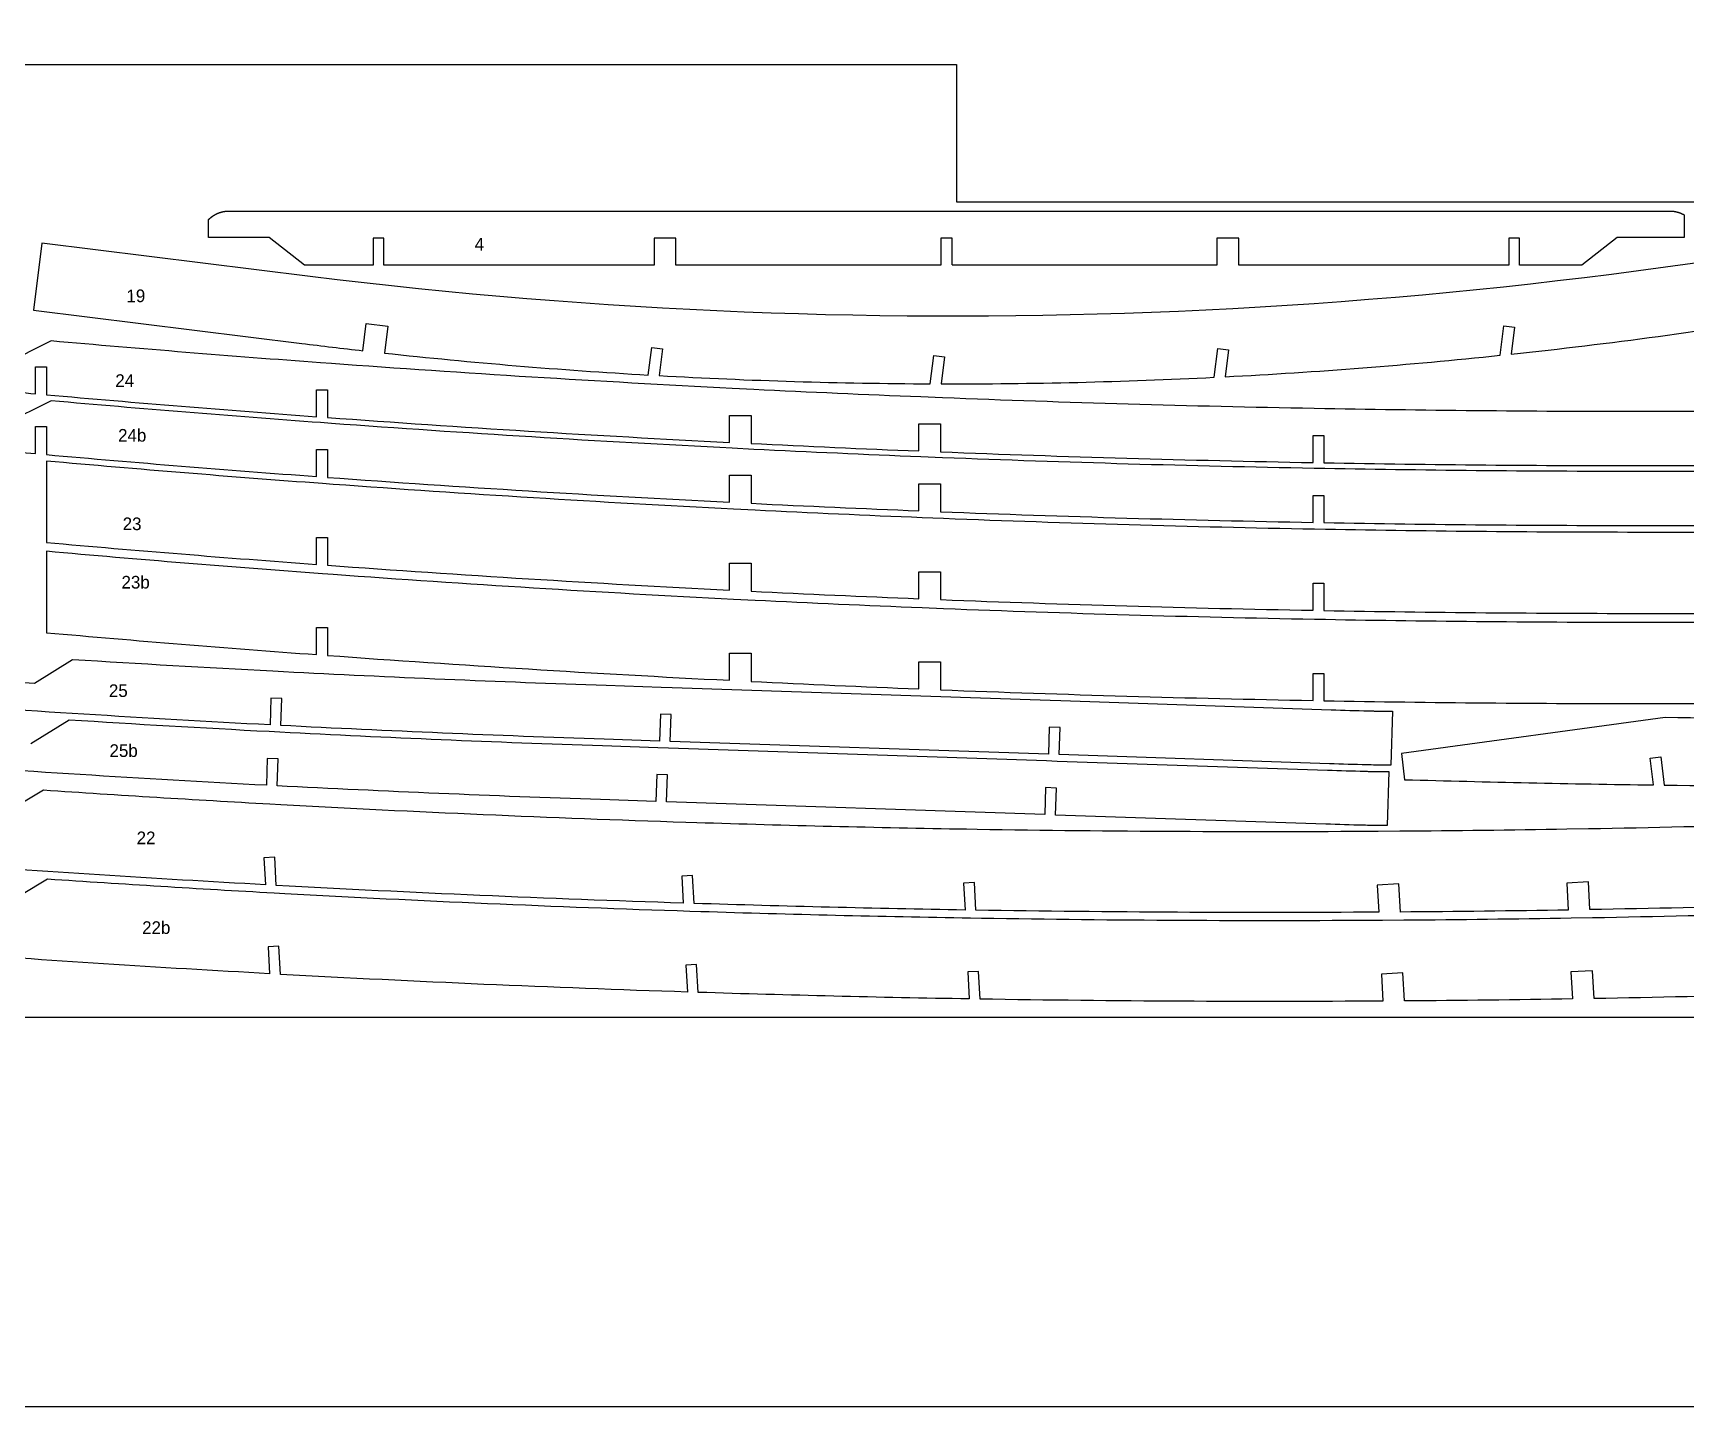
# Model space of a CAD drawing. Header units: inches. Extents: x -955 to -701, y -2062 to -1714.
# Drawn here: x -899.6 to -838.4, y -2061.6 to -2010.8 of the extents above; entities that cross this region are included whole.
import ezdxf

# ---------------------------------------------------------------- set-up
doc = ezdxf.new("R2010")
doc.units = ezdxf.units.IN
doc.header["$LTSCALE"] = 0.1
doc.header["$MEASUREMENT"] = 0
doc.layers.add('cockpit', color=1, linetype='Continuous', lineweight=20)
doc.layers.add('pic', color=1, linetype='Continuous')

msp = doc.modelspace()

# ---------------------------------------------------------------- linework, layer by layer
at = {"color": 7, "linetype": 'Continuous', "lineweight": 25}
for points in [[(-825.30248, -2017.01763, -0.08387157), (-889.35249, -2019.80213), (-899.28172, -2018.56551), (-899.59069, -2021.04634), (-889.66146, -2022.28296, 0.00291711), (-887.40265, -2022.55091), (-887.27771, -2021.54768), (-886.48384, -2021.64655), (-886.60743, -2022.63888, 0.01257078), (-876.84044, -2023.45133), (-876.71353, -2022.43233), (-876.3166, -2022.48177), (-876.44019, -2023.4741, 0.01288321), (-866.40049, -2023.77569), (-866.27091, -2022.73522), (-865.87398, -2022.78466), (-865.99757, -2023.77699, 0.01296759), (-855.89043, -2023.53705), (-855.75812, -2022.4747), (-855.36118, -2022.52413), (-855.48477, -2023.51647, 0.01309234), (-845.30854, -2022.72177), (-845.17343, -2021.63688), (-844.77649, -2021.68631), (-844.90008, -2022.67865, 0.01406287), (-834.03529, -2021.21012)], [(-778.0014, -2021.60549, -0.0151774), (-789.57698, -2023.37936), (-789.97288, -2023.42736, -0.01288321), (-799.87028, -2024.35922), (-800.26618, -2024.38581), (-800.26618, -2024.38581, -0.01257078), (-809.95823, -2024.78256), (-810.75002, -2024.79343, -0.00291711), (-813.00129, -2024.80656), (-823.00723, -2024.80656), (-823.40723, -2024.80656), (-837.40723, -2024.80656), (-837.80723, -2024.80656), (-839.85169, -2024.80656, -0.0044687), (-851.79842, -2024.69979), (-852.19723, -2024.69254, -0.00514568), (-865.9486, -2024.2969), (-866.74621, -2024.26526, -0.0023172), (-872.93518, -2023.9873), (-873.73279, -2023.94729, -0.00556024), (-888.56969, -2023.02872), (-888.9685, -2022.99946, -0.00374147), (-898.93867, -2022.18977), (-900.68143, -2023.06115)], [(-902.28591, -2023.89297, 0.00103745), (-899.51547, -2024.14631), (-899.51547, -2023.14631), (-899.11547, -2023.14631), (-899.11547, -2024.18193, 0.00374147), (-889.11547, -2024.99405), (-889.11547, -2023.99405), (-888.71547, -2023.99405), (-888.71547, -2025.0234, 0.00556024), (-873.83417, -2025.94472), (-873.83417, -2024.94472), (-873.03417, -2024.94472), (-873.03417, -2025.98485, 0.0023172), (-866.82669, -2026.26364), (-866.82669, -2025.26364), (-866.02669, -2025.26364), (-866.02669, -2026.29538, 0.00514568), (-852.23417, -2026.6922), (-852.23417, -2025.6922), (-851.83417, -2025.6922), (-851.83417, -2026.69947, 0.0044687), (-839.85169, -2026.80656), (-837.80723, -2026.80656)], [(-778.0014, -2023.82131, -0.0151774), (-789.57698, -2025.59518), (-789.97288, -2025.64318, -0.01288321), (-799.87028, -2026.57504), (-800.26618, -2026.60164), (-800.26618, -2026.60164, -0.01257078), (-809.95823, -2026.99839), (-810.75002, -2027.00925, -0.00291711), (-813.00129, -2027.02239), (-823.00723, -2027.02239), (-823.40723, -2027.02239), (-837.40723, -2027.02239), (-837.80723, -2027.02239), (-839.85169, -2027.02239, -0.0044687), (-851.79842, -2026.91561), (-852.19723, -2026.90836, -0.00514568), (-865.9486, -2026.51273), (-866.74621, -2026.48108, -0.0023172), (-872.93518, -2026.20312), (-873.73279, -2026.16311, -0.00556024), (-888.56969, -2025.24455), (-888.9685, -2025.21528, -0.00374147), (-898.93867, -2024.40559), (-900.68143, -2025.27697)], [(-902.28591, -2026.1088, 0.00103745), (-899.51547, -2026.36214), (-899.51547, -2025.36214), (-899.11547, -2025.36214), (-899.11547, -2026.39776, 0.00374147), (-889.11547, -2027.20987), (-889.11547, -2026.20987), (-888.71547, -2026.20987), (-888.71547, -2027.23923, 0.00556024), (-873.83417, -2028.16054), (-873.83417, -2027.16054), (-873.03417, -2027.16054), (-873.03417, -2028.20067, 0.0023172), (-866.82669, -2028.47946), (-866.82669, -2027.47946), (-866.02669, -2027.47946), (-866.02669, -2028.5112, 0.00514568), (-852.23417, -2028.90802), (-852.23417, -2027.90802), (-851.83417, -2027.90802), (-851.83417, -2028.91529, 0.0044687), (-839.85169, -2029.02239), (-837.80723, -2029.02239)], [(-837.80723, -2029.27553), (-839.85169, -2029.27553, -0.0044687), (-851.78055, -2029.16892), (-852.17876, -2029.16168, -0.00514568), (-865.90955, -2028.76663), (-866.70597, -2028.73504, -0.0023172), (-872.88568, -2028.45749), (-873.6821, -2028.41755, -0.00556024), (-888.4968, -2027.50035), (-888.89501, -2027.47113, -0.0038412), (-899.11547, -2026.63906), (-899.11547, -2029.6509, 0.00374147), (-889.11547, -2030.46302), (-889.11547, -2029.46302), (-888.71547, -2029.46302), (-888.71547, -2030.49237, 0.00556024), (-873.83417, -2031.41369), (-873.83417, -2030.41369), (-873.03417, -2030.41369), (-873.03417, -2031.45381, 0.0023172), (-866.82669, -2031.73261), (-866.82669, -2030.73261), (-866.02669, -2030.73261), (-866.02669, -2031.76435, 0.00514568), (-852.23417, -2032.16117), (-852.23417, -2031.16117), (-851.83417, -2031.16117), (-851.83417, -2032.16844, 0.0044687), (-839.85169, -2032.27553), (-837.80723, -2032.27553)], [(-837.80723, -2032.61405), (-839.85169, -2032.61405, -0.0044687), (-851.78055, -2032.50744), (-852.17876, -2032.5002, -0.00514568), (-865.90955, -2032.10516), (-866.70597, -2032.07356, -0.0023172), (-872.88568, -2031.79601), (-873.6821, -2031.75607, -0.00556024), (-888.4968, -2030.83887), (-888.89501, -2030.80965, -0.0038412), (-899.11547, -2029.97758), (-899.11547, -2032.98942, 0.00374147), (-889.11547, -2033.80154), (-889.11547, -2032.80154), (-888.71547, -2032.80154), (-888.71547, -2033.83089, 0.00556024), (-873.83417, -2034.75221), (-873.83417, -2033.75221), (-873.03417, -2033.75221), (-873.03417, -2034.79233, 0.0023172), (-866.82669, -2035.07113), (-866.82669, -2034.07113), (-866.02669, -2034.07113), (-866.02669, -2035.10287, 0.00514568), (-852.23417, -2035.49969), (-852.23417, -2034.49969), (-851.83417, -2034.49969), (-851.83417, -2035.50696, 0.0044687), (-839.85169, -2035.61405), (-837.80723, -2035.61405)], [(-824.1436, -2036.1714, -0.0056368), (-839.20227, -2036.13274), (-848.96579, -2037.45791), (-848.84761, -2038.43054, 0.00343428), (-839.6405, -2038.62679), (-839.76112, -2037.63409), (-839.36379, -2037.58792), (-839.23687, -2038.6325, 0.0056368), (-824.12184, -2038.67131)], [(-902.25228, -2040.62151), (-899.22156, -2038.80929, 0.00314502), (-890.84167, -2039.32635), (-890.44156, -2039.3484, 0.00562217), (-875.44735, -2040.0009), (-875.04777, -2040.01367, 0.00374147), (-865.06266, -2040.255), (-864.66343, -2040.26154, 0.00556024), (-849.82055, -2040.3352), (-849.02314, -2040.32981, 0.0023172), (-842.83765, -2040.25566), (-842.04072, -2040.24194, 0.00528055), (-827.9499, -2039.84214)], [(-828.19451, -2042.85368, -0.00514568), (-841.98728, -2043.24146), (-842.04592, -2042.21139), (-842.84463, -2042.25686), (-842.78779, -2043.25524, -0.0023172), (-849.00108, -2043.32973), (-849.0602, -2042.29128), (-849.85891, -2042.33676), (-849.80207, -2043.33514, -0.00556024), (-864.71168, -2043.26115), (-864.77019, -2042.23346), (-865.16954, -2042.2562), (-865.1127, -2043.25458, -0.00374147), (-875.14269, -2043.01217), (-875.20156, -2041.97823), (-875.60091, -2042.00096), (-875.54407, -2042.99935, -0.00562217), (-890.60568, -2042.3439), (-890.66507, -2041.30064), (-891.06442, -2041.32338), (-891.00759, -2042.32176, -0.004589), (-903.28753, -2041.52845)], [(-902.10078, -2043.914), (-899.07006, -2042.10178, 0.00314502), (-890.69017, -2042.61884), (-890.29006, -2042.64088, 0.00562217), (-875.29585, -2043.29339), (-874.89627, -2043.30616, 0.00374147), (-864.91116, -2043.54749), (-864.51193, -2043.55403, 0.00556024), (-849.66905, -2043.62768), (-848.87164, -2043.6223, 0.0023172), (-842.68615, -2043.54815), (-841.88922, -2043.53442, 0.00530309), (-827.73816, -2043.13657), (-813.63289, -2045.44033)], [(-828.04301, -2046.14617, -0.00514568), (-841.83578, -2046.53395), (-841.89442, -2045.50388), (-842.69313, -2045.54935), (-842.63629, -2046.54773, -0.0023172), (-848.84958, -2046.62222), (-848.9087, -2045.58377), (-849.70741, -2045.62924), (-849.65057, -2046.62763, -0.00556024), (-864.56018, -2046.55364), (-864.61869, -2045.52595), (-865.01804, -2045.54869), (-864.9612, -2046.54707, -0.00374147), (-874.99119, -2046.30466), (-875.05006, -2045.27071), (-875.44941, -2045.29345), (-875.39257, -2046.29183, -0.00562217), (-890.45418, -2045.63639), (-890.51357, -2044.59313), (-890.91292, -2044.61587), (-890.85609, -2045.61425, -0.004589), (-903.13603, -2044.82094)]]:
    msp.add_lwpolyline(points, format="xyb", dxfattribs=at)
msp.add_lwpolyline([(-865.59014, -2019.36692), (-865.59014, -2018.38192), (-866.00895, -2018.38188), (-866.00895, -2019.38188), (-875.82319, -2019.38188), (-875.82319, -2018.38188), (-876.62319, -2018.38188), (-876.62319, -2019.38188), (-886.62319, -2019.38188), (-886.62319, -2018.38188), (-887.02319, -2018.38188), (-887.02319, -2019.38188), (-887.25429, -2019.38188), (-887.48538, -2019.38188), (-887.71648, -2019.38188), (-887.94757, -2019.38188), (-888.17867, -2019.38188), (-888.40977, -2019.38188), (-888.64086, -2019.38188), (-888.87196, -2019.38188), (-889.10305, -2019.38188), (-889.33415, -2019.38188), (-889.56181, -2019.38188), (-890.87409, -2018.36186), (-893.11752, -2018.36186), (-893.11752, -2017.70736), (-893.11565, -2017.70532), (-893.11339, -2017.70289), (-893.11113, -2017.70046), (-893.10886, -2017.69804), (-893.10657, -2017.69563), (-893.10428, -2017.69323), (-893.10198, -2017.69083), (-893.09968, -2017.68844), (-893.09736, -2017.68606), (-893.09503, -2017.68369), (-893.0927, -2017.68132), (-893.09035, -2017.67897), (-893.088, -2017.67662), (-893.08564, -2017.67427), (-893.08327, -2017.67194), (-893.08089, -2017.66961), (-893.0785, -2017.66729), (-893.07611, -2017.66498), (-893.0737, -2017.66268), (-893.07129, -2017.66038), (-893.06887, -2017.65809), (-893.06644, -2017.65581), (-893.064, -2017.65354), (-893.06156, -2017.65128), (-893.0591, -2017.64902), (-893.05664, -2017.64677), (-893.05417, -2017.64453), (-893.05169, -2017.6423), (-893.04921, -2017.64008), (-893.04671, -2017.63786), (-893.04421, -2017.63565), (-893.0417, -2017.63346), (-893.03918, -2017.63127), (-893.03666, -2017.62908), (-893.03413, -2017.62691), (-893.03159, -2017.62474), (-893.02904, -2017.62259), (-893.02648, -2017.62044), (-893.02392, -2017.6183), (-893.02135, -2017.61616), (-893.01877, -2017.61404), (-893.01619, -2017.61193), (-893.01359, -2017.60982), (-893.01099, -2017.60772), (-893.00839, -2017.60563), (-893.00577, -2017.60355), (-893.00315, -2017.60148), (-893.00053, -2017.59942), (-892.99789, -2017.59737), (-892.99525, -2017.59532), (-892.9926, -2017.59328), (-892.98994, -2017.59126), (-892.98728, -2017.58924), (-892.98461, -2017.58723), (-892.98194, -2017.58523), (-892.97926, -2017.58323), (-892.97657, -2017.58125), (-892.97387, -2017.57928), (-892.97117, -2017.57731), (-892.96846, -2017.57536), (-892.96575, -2017.57341), (-892.96303, -2017.57147), (-892.9603, -2017.56955), (-892.95757, -2017.56763), (-892.95483, -2017.56572), (-892.95208, -2017.56382), (-892.94933, -2017.56193), (-892.94657, -2017.56004), (-892.94381, -2017.55817), (-892.94104, -2017.55631), (-892.93827, -2017.55445), (-892.93548, -2017.55261), (-892.9327, -2017.55078), (-892.92991, -2017.54895), (-892.92711, -2017.54713), (-892.9243, -2017.54533), (-892.92149, -2017.54353), (-892.91868, -2017.54175), (-892.91586, -2017.53997), (-892.91303, -2017.5382), (-892.9102, -2017.53644), (-892.90737, -2017.5347), (-892.90452, -2017.53296), (-892.90168, -2017.53123), (-892.89883, -2017.52951), (-892.89597, -2017.5278), (-892.89311, -2017.5261), (-892.89024, -2017.52442), (-892.88737, -2017.52274), (-892.88449, -2017.52107), (-892.88161, -2017.51941), (-892.87872, -2017.51776), (-892.87583, -2017.51612), (-892.87293, -2017.51449), (-892.87003, -2017.51288), (-892.86713, -2017.51127), (-892.86422, -2017.50967), (-892.8613, -2017.50808), (-892.85838, -2017.50651), (-892.85546, -2017.50494), (-892.85253, -2017.50338), (-892.84959, -2017.50183), (-892.84665, -2017.50029), (-892.8437, -2017.49876), (-892.84074, -2017.49724), (-892.83778, -2017.49573), (-892.83481, -2017.49422), (-892.83184, -2017.49273), (-892.82886, -2017.49125), (-892.82588, -2017.48978), (-892.82289, -2017.48831), (-892.8199, -2017.48686), (-892.8169, -2017.48541), (-892.81389, -2017.48398), (-892.81088, -2017.48255), (-892.80786, -2017.48113), (-892.80484, -2017.47973), (-892.80182, -2017.47833), (-892.79879, -2017.47694), (-892.79575, -2017.47556), (-892.79271, -2017.4742), (-892.78966, -2017.47284), (-892.78661, -2017.47149), (-892.78356, -2017.47015), (-892.7805, -2017.46882), (-892.77743, -2017.4675), (-892.77436, -2017.46619), (-892.77129, -2017.46489), (-892.76821, -2017.4636), (-892.76512, -2017.46232), (-892.76204, -2017.46105), (-892.75894, -2017.45978), (-892.75585, -2017.45853), (-892.75274, -2017.45729), (-892.74964, -2017.45606), (-892.74653, -2017.45484), (-892.74342, -2017.45362), (-892.7403, -2017.45242), (-892.73718, -2017.45123), (-892.73405, -2017.45005), (-892.73092, -2017.44887), (-892.72779, -2017.44771), (-892.72465, -2017.44656), (-892.72151, -2017.44541), (-892.71836, -2017.44428), (-892.71521, -2017.44316), (-892.71206, -2017.44204), (-892.7089, -2017.44094), (-892.70574, -2017.43985), (-892.70258, -2017.43876), (-892.69941, -2017.43769), (-892.69624, -2017.43663), (-892.69307, -2017.43557), (-892.68989, -2017.43453), (-892.68671, -2017.43349), (-892.68353, -2017.43247), (-892.68034, -2017.43146), (-892.67715, -2017.43045), (-892.67396, -2017.42946), (-892.67076, -2017.42848), (-892.66756, -2017.42751), (-892.66436, -2017.42654), (-892.66116, -2017.42559), (-892.65795, -2017.42465), (-892.65474, -2017.42371), (-892.65153, -2017.42279), (-892.64831, -2017.42188), (-892.6451, -2017.42098), (-892.64187, -2017.42009), (-892.63865, -2017.4192), (-892.63543, -2017.41833), (-892.6322, -2017.41747), (-892.62897, -2017.41662), (-892.62574, -2017.41578), (-892.6225, -2017.41495), (-892.61927, -2017.41413), (-892.61603, -2017.41332), (-892.61279, -2017.41252), (-892.60954, -2017.41173), (-892.6063, -2017.41095), (-892.60305, -2017.41018), (-892.5998, -2017.40943), (-892.59655, -2017.40868), (-892.5933, -2017.40794), (-892.59004, -2017.40721), (-892.58679, -2017.4065), (-892.58353, -2017.40579), (-892.58027, -2017.4051), (-892.57701, -2017.40441), (-892.57375, -2017.40374), (-892.57049, -2017.40307), (-892.56722, -2017.40242), (-892.56395, -2017.40177), (-892.56069, -2017.40114), (-892.55742, -2017.40052), (-892.55415, -2017.3999), (-892.55088, -2017.3993), (-892.54761, -2017.39871), (-892.54433, -2017.39813), (-892.54106, -2017.39756), (-892.53778, -2017.397), (-892.53447, -2017.39645), (-892.53116, -2017.3959), (-892.52785, -2017.39537), (-892.52454, -2017.39485), (-892.52122, -2017.39433), (-892.5179, -2017.39383), (-892.51458, -2017.39334), (-892.51126, -2017.39286), (-892.50794, -2017.39238), (-892.50461, -2017.39192), (-892.50129, -2017.39147), (-892.49796, -2017.39103), (-892.49463, -2017.3906), (-892.49129, -2017.39018), (-892.48796, -2017.38977), (-892.48463, -2017.38937), (-892.48129, -2017.38898), (-892.47795, -2017.38861), (-892.47461, -2017.38824), (-892.47127, -2017.38788), (-892.46793, -2017.38753), (-892.46459, -2017.3872), (-892.46125, -2017.38687), (-892.4579, -2017.38655), (-892.45455, -2017.38625), (-892.45121, -2017.38595), (-892.44786, -2017.38567), (-892.44451, -2017.38539), (-892.44116, -2017.38513), (-892.43781, -2017.38487), (-892.43446, -2017.38463), (-892.43111, -2017.3844), (-892.42776, -2017.38417), (-892.4244, -2017.38396), (-892.42105, -2017.38376), (-892.4177, -2017.38357), (-892.41434, -2017.38338), (-892.41099, -2017.38321), (-892.40763, -2017.38305), (-892.40428, -2017.3829), (-892.40092, -2017.38276), (-892.39756, -2017.38263), (-892.39421, -2017.38251), (-892.39085, -2017.3824), (-892.3875, -2017.3823), (-892.38414, -2017.38222), (-892.38078, -2017.38214), (-892.37743, -2017.38207), (-892.37407, -2017.38201), (-892.37072, -2017.38197), (-892.36736, -2017.38193), (-892.36401, -2017.38191), (-892.36065, -2017.38189), (-892.35729, -2017.38188), (-839.02932, -2017.38188), (-839.02497, -2017.38189), (-839.02063, -2017.38192), (-839.01629, -2017.38196), (-839.01194, -2017.38203), (-839.0076, -2017.38211), (-839.00325, -2017.3822), (-838.99891, -2017.38232), (-838.99456, -2017.38245), (-838.99021, -2017.3826), (-838.98586, -2017.38277), (-838.98151, -2017.38295), (-838.97716, -2017.38316), (-838.97281, -2017.38338), (-838.96846, -2017.38362), (-838.96411, -2017.38387), (-838.95976, -2017.38414), (-838.95541, -2017.38444), (-838.95106, -2017.38474), (-838.94671, -2017.38507), (-838.94236, -2017.38541), (-838.93801, -2017.38578), (-838.93367, -2017.38615), (-838.92932, -2017.38655), (-838.92498, -2017.38696), (-838.92063, -2017.3874), (-838.91629, -2017.38784), (-838.91195, -2017.38831), (-838.90761, -2017.38879), (-838.90327, -2017.3893), (-838.89893, -2017.38981), (-838.89459, -2017.39035), (-838.89026, -2017.3909), (-838.88593, -2017.39147), (-838.8816, -2017.39206), (-838.87727, -2017.39267), (-838.87295, -2017.39329), (-838.86862, -2017.39393), (-838.8643, -2017.39459), (-838.85999, -2017.39527), (-838.85567, -2017.39596), (-838.85136, -2017.39667), (-838.84705, -2017.3974), (-838.84274, -2017.39814), (-838.83844, -2017.3989), (-838.83414, -2017.39968), (-838.82985, -2017.40048), (-838.82555, -2017.40129), (-838.82126, -2017.40213), (-838.81698, -2017.40297), (-838.8127, -2017.40384), (-838.80842, -2017.40472), (-838.80415, -2017.40562), (-838.79988, -2017.40654), (-838.79561, -2017.40748), (-838.79135, -2017.40843), (-838.7871, -2017.4094), (-838.78284, -2017.41039), (-838.7786, -2017.41139), (-838.77436, -2017.41241), (-838.77012, -2017.41345), (-838.76589, -2017.4145), (-838.76166, -2017.41558), (-838.75744, -2017.41667), (-838.75322, -2017.41777), (-838.74901, -2017.4189), (-838.74481, -2017.42004), (-838.74061, -2017.4212), (-838.73641, -2017.42237), (-838.73223, -2017.42357), (-838.72804, -2017.42478), (-838.72387, -2017.426), (-838.7197, -2017.42725), (-838.71554, -2017.42851), (-838.71138, -2017.42979), (-838.70723, -2017.43108), (-838.70309, -2017.43239), (-838.69895, -2017.43372), (-838.69482, -2017.43507), (-838.6907, -2017.43643), (-838.68658, -2017.43781), (-838.68247, -2017.43921), (-838.68042, -2017.43991), (-838.67836, -2017.44063), (-838.67422, -2017.44207), (-838.6701, -2017.44354), (-838.66597, -2017.44502), (-838.66185, -2017.44651), (-838.65774, -2017.44803), (-838.65364, -2017.44956), (-838.64954, -2017.45112), (-838.64544, -2017.45268), (-838.64135, -2017.45427), (-838.63727, -2017.45587), (-838.6332, -2017.4575), (-838.62913, -2017.45913), (-838.62506, -2017.46079), (-838.62101, -2017.46246), (-838.61696, -2017.46415), (-838.61292, -2017.46586), (-838.60888, -2017.46759), (-838.60485, -2017.46933), (-838.60083, -2017.47109), (-838.59682, -2017.47287), (-838.59281, -2017.47466), (-838.58882, -2017.47647), (-838.58483, -2017.4783), (-838.58084, -2017.48014), (-838.57687, -2017.482), (-838.5729, -2017.48388), (-838.56894, -2017.48578), (-838.56499, -2017.48769), (-838.56105, -2017.48962), (-838.55712, -2017.49156), (-838.5532, -2017.49352), (-838.54928, -2017.4955), (-838.54537, -2017.4975), (-838.54148, -2017.49951), (-838.53759, -2017.50154), (-838.53371, -2017.50358), (-838.52984, -2017.50564), (-838.52598, -2017.50772), (-838.52213, -2017.50982), (-838.51829, -2017.51193), (-838.51446, -2017.51405), (-838.51064, -2017.5162), (-838.50683, -2017.51836), (-838.50303, -2017.52053), (-838.50039, -2017.52205), (-838.50039, -2018.36186), (-840.97513, -2018.36186), (-842.28741, -2019.38188), (-844.59471, -2019.38188), (-844.59471, -2018.38188), (-844.99472, -2018.38188), (-844.99472, -2019.38188), (-854.98471, -2019.38188), (-854.98471, -2018.38188), (-855.79472, -2018.38188), (-855.79472, -2019.38188), (-865.59351, -2019.38192)], dxfattribs=at)
at = {"color": 7, "linetype": 'Continuous'}
for points in [[(-904.57683, -2034.54111), (-899.55747, -2034.8582), (-898.1439, -2033.97748, 0.00277582), (-890.73493, -2034.40596), (-890.33659, -2034.42666, 0.0044687), (-878.40026, -2034.93643), (-876.35697, -2035.00541), (-875.9572, -2035.0189), (-861.96517, -2035.49123), (-861.5654, -2035.50473), (-851.56515, -2035.84231, 0.00178459), (-850.1885, -2035.88386), (-850.15745, -2035.88468), (-850.12641, -2035.88546), (-850.09537, -2035.88623), (-850.06435, -2035.88697), (-850.03333, -2035.88768), (-850.00232, -2035.88837), (-849.97131, -2035.88903), (-849.94031, -2035.88967), (-849.90932, -2035.89028), (-849.87834, -2035.89087), (-849.84736, -2035.89143), (-849.8164, -2035.89196), (-849.78543, -2035.89247), (-849.75448, -2035.89296), (-849.72353, -2035.89341), (-849.6926, -2035.89384), (-849.66167, -2035.89424), (-849.63074, -2035.89462), (-849.59983, -2035.89497), (-849.56892, -2035.89529), (-849.53802, -2035.89559), (-849.50713, -2035.89586), (-849.47624, -2035.8961), (-849.44536, -2035.89632), (-849.41449, -2035.8965), (-849.38363, -2035.89666), (-849.35278, -2035.8968), (-849.32193, -2035.8969), (-849.2911, -2035.89698), (-849.35861, -2037.89679), (-849.4389, -2037.8964), (-849.51919, -2037.89583), (-849.59948, -2037.89509), (-849.67976, -2037.89418), (-849.76005, -2037.89309), (-849.84033, -2037.89184), (-849.92061, -2037.89043), (-850.00089, -2037.88885), (-850.08117, -2037.88711), (-850.16144, -2037.88521), (-850.2417, -2037.88315, -0.00178459), (-851.63263, -2037.84117), (-861.63287, -2037.50359), (-861.59914, -2036.50416), (-861.99891, -2036.49066), (-862.03265, -2037.49009), (-876.02468, -2037.01776), (-875.99094, -2036.01833), (-876.39071, -2036.00484), (-876.42445, -2037.00427), (-878.46774, -2036.93529, -0.0044687), (-890.43979, -2036.42399), (-890.40605, -2035.42456), (-890.80582, -2035.41107), (-890.83931, -2036.40323, -0.00514568), (-904.61059, -2035.54131)], [(-899.69206, -2037.09299), (-898.27849, -2036.21227, 0.00277582), (-890.86952, -2036.64075), (-890.47119, -2036.66144, 0.0044687), (-878.53485, -2037.17122), (-876.49156, -2037.24019), (-876.09179, -2037.25369), (-862.09976, -2037.72602), (-861.69999, -2037.73951), (-851.69975, -2038.07709, 0.00178459), (-850.32309, -2038.11865), (-850.29204, -2038.11946), (-850.261, -2038.12025), (-850.22997, -2038.12101), (-850.19894, -2038.12175), (-850.16792, -2038.12247), (-850.13691, -2038.12316), (-850.1059, -2038.12382), (-850.0749, -2038.12446), (-850.04391, -2038.12507), (-850.01293, -2038.12566), (-849.98196, -2038.12622), (-849.95099, -2038.12675), (-849.92003, -2038.12726), (-849.88907, -2038.12774), (-849.85813, -2038.1282), (-849.82719, -2038.12863), (-849.79626, -2038.12903), (-849.76533, -2038.12941), (-849.73442, -2038.12976), (-849.70351, -2038.13008), (-849.67261, -2038.13038), (-849.64172, -2038.13065), (-849.61083, -2038.13089), (-849.57996, -2038.1311), (-849.54909, -2038.13129), (-849.51823, -2038.13145), (-849.48737, -2038.13158), (-849.45653, -2038.13169), (-849.42569, -2038.13177), (-849.4932, -2040.13158), (-849.57349, -2040.13118), (-849.65378, -2040.13062), (-849.73407, -2040.12987), (-849.81435, -2040.12896), (-849.89464, -2040.12788), (-849.97493, -2040.12663), (-850.05521, -2040.12522), (-850.13548, -2040.12364), (-850.21576, -2040.1219), (-850.29603, -2040.12), (-850.37629, -2040.11794, -0.00178459), (-851.76722, -2040.07596), (-861.76747, -2039.73838), (-861.73373, -2038.73894), (-862.1335, -2038.72545), (-862.16724, -2039.72488), (-876.15927, -2039.25255), (-876.12553, -2038.25312), (-876.5253, -2038.23962), (-876.55904, -2039.23905), (-878.60233, -2039.17008, -0.0044687), (-890.57438, -2038.65878), (-890.54064, -2037.65935), (-890.94041, -2037.64585), (-890.9739, -2038.63802, -0.00514568), (-904.74518, -2037.77609)]]:
    msp.add_lwpolyline(points, format="xyb", dxfattribs=at)
at = {"layer": 'pic', "color": 1}
for p, q in [((-865.43209, -2011.954), (-865.43209, -2017.04635)), ((-865.43209, -2017.04635), (-834.23601, -2017.04635))]:
    msp.add_line(p, q, dxfattribs=at)
at = {"layer": 'pic'}
msp.add_lwpolyline([(-954.62768, -1713.70816), (-702.05776, -1713.70816), (-701.35853, -2061.64958), (-953.92845, -2061.64958)], close=True, dxfattribs=at)
at = {"layer": 'pic', "color": 1}
msp.add_lwpolyline([(-778.56241, -2047.22954), (-905.6606, -2047.22954), (-905.6606, -2011.954), (-865.43209, -2011.954)], dxfattribs=at)

# ---------------------------------------------------------------- texts
at = {"layer": 'cockpit', "lineweight": 100}
for s, height, p in [('4', 0.46838, (-883.26535, -2018.84397)), ('24', 0.468379, (-896.56534, -2023.8926)), ('24b', 0.468379, (-896.4623, -2025.91843)), ('23', 0.468379, (-896.29273, -2029.19384)), ('23b', 0.468379, (-896.33554, -2031.35513)), ('25', 0.468379, (-896.801, -2035.36978)), ('25b', 0.468379, (-896.7798, -2037.58902)), ('22', 0.468379, (-895.77577, -2040.81913)), ('22b', 0.468379, (-895.57235, -2044.14047))]:
    msp.add_text(s, height=height, dxfattribs=at).set_placement(p)
msp.add_text('19', height=0.468379, rotation=0.8154922, dxfattribs=at).set_placement((-896.14929, -2020.7609))

doc.saveas('drawing.dxf')
